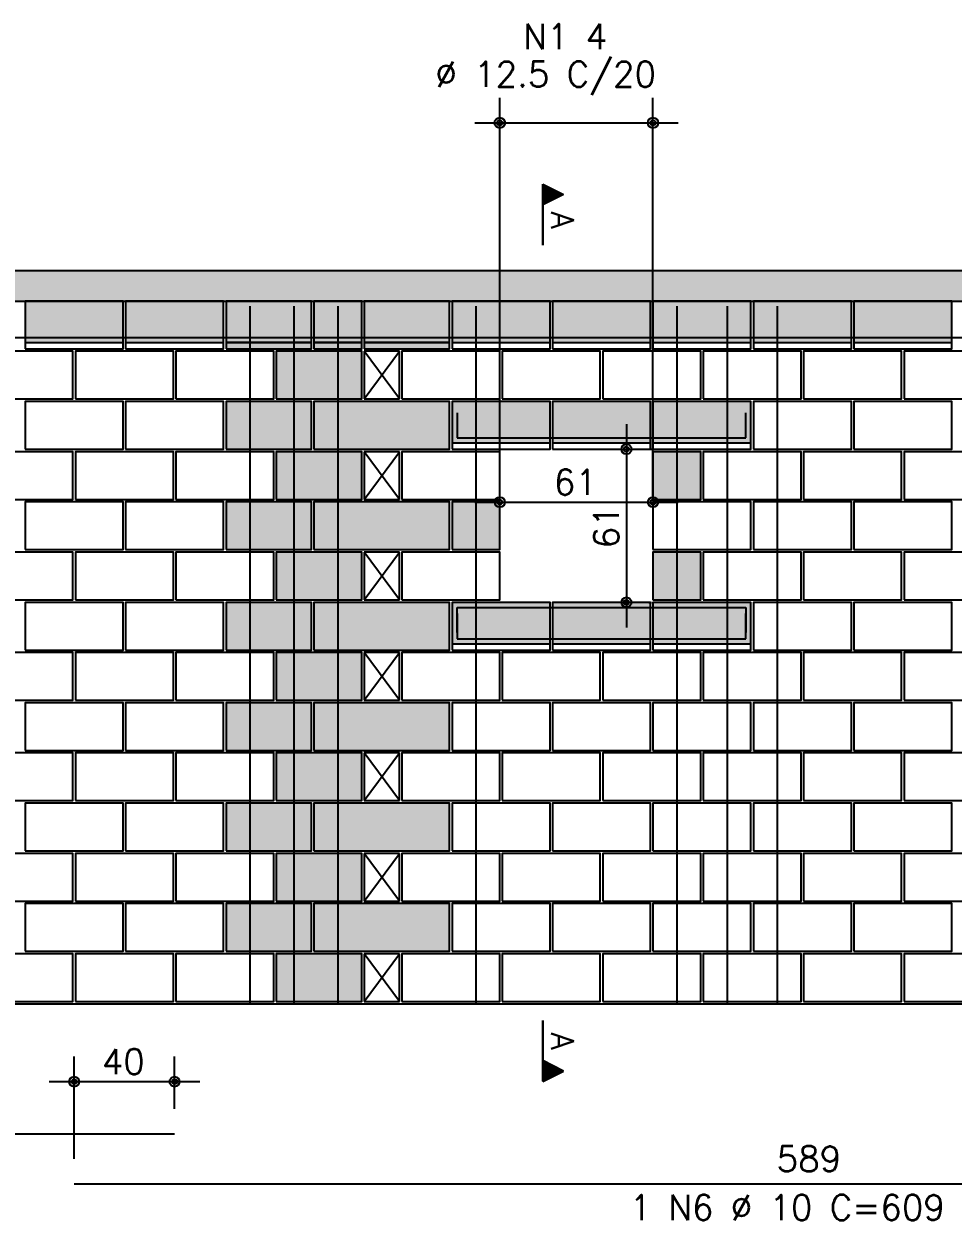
# Model space of a CAD drawing. Extents: x -1.9 to 86, y -1.6 to 60.9.
# Drawn here: x 18.47 to 25.87, y 14.42 to 23.95 of the extents above; entities that cross this region are included whole.
import ezdxf

# ---------------------------------------------------------------- set-up
doc = ezdxf.new("R2010")
doc.units = 0
doc.header["$MEASUREMENT"] = 0
for name, color, linetype in [('PENA_01', 1, 'CONTINUOUS'), ('PENA_02', 2, 'CONTINUOUS'), ('PENA_03', 3, 'CONTINUOUS'), ('PENA_05', 5, 'CONTINUOUS'), ('PENA_09', 254, 'CONTINUOUS'), ('PENA_11', 252, 'CONTINUOUS'), ('PENA_19', 240, 'CONTINUOUS'), ('PENA_21', 100, 'CONTINUOUS'), ('PENA_23', 50, 'CONTINUOUS')]:
    doc.layers.add(name, color=color, linetype=linetype)
doc.styles.get("Standard").update_dxf_attribs({"font": 'ROMANS.SHX'})

msp = doc.modelspace()

# ---------------------------------------------------------------- linework, layer by layer
at = {"layer": 'PENA_01', "linetype": 'Continuous'}
for p, q in [((22.26034, 20.150735), (22.26034, 23.360816)), ((23.48034, 20.150735), (23.48034, 23.360816)), ((22.06034, 23.160816), (23.68034, 23.160816)), ((18.48034, 21.410735), (19.26034, 21.410735)), ((19.28034, 21.410735), (20.06034, 21.410735)), ((20.08034, 21.410735), (20.76034, 21.410735)), ((20.78034, 21.410735), (21.16034, 21.410735)), ((21.18034, 21.410735), (21.86034, 21.410735)), ((21.88034, 21.410735), (22.66034, 21.410735)), ((22.68034, 21.410735), (23.46034, 21.410735)), ((23.48034, 21.410735), (24.26034, 21.410735)), ((24.28034, 21.410735), (25.06034, 21.410735)), ((25.08034, 21.410735), (25.86034, 21.410735)), ((23.2689, 20.760735), (23.2689, 19.140735)), ((21.88034, 20.610735), (22.66034, 20.610735)), ((22.68034, 20.610735), (23.46034, 20.610735)), ((23.48034, 20.610735), (24.26034, 20.610735)), ((23.455905, 20.560735), (23.4689, 20.560735)), ((22.26034, 20.150735), (22.26034, 20.338483)), ((23.48034, 20.150735), (23.48034, 20.338483)), ((22.06034, 20.138483), (23.68034, 20.138483)), ((23.448029, 19.340735), (23.4689, 19.340735)), ((21.88034, 19.010735), (22.66034, 19.010735)), ((22.68034, 19.010735), (23.46034, 19.010735)), ((23.48034, 19.010735), (24.26034, 19.010735)), ((18.870481, 14.906731), (18.870481, 15.721894)), ((19.670481, 15.30676), (19.670481, 15.721894)), ((18.670481, 15.521894), (19.870481, 15.521894))]:
    msp.add_line(p, q, dxfattribs=at)
at = {"layer": 'PENA_02', "linetype": 'Continuous'}
for p, q in [((21.46034, 21.340735), (21.18034, 21.340735)), ((21.18034, 21.340735), (21.18034, 20.960735)), ((21.46034, 20.960735), (21.46034, 21.340735)), ((21.18034, 20.960735), (21.46034, 20.960735)), ((21.46034, 20.540735), (21.18034, 20.540735)), ((21.18034, 20.540735), (21.18034, 20.160735)), ((21.46034, 20.160735), (21.46034, 20.540735)), ((21.18034, 20.160735), (21.46034, 20.160735)), ((21.46034, 19.740735), (21.18034, 19.740735)), ((21.18034, 19.740735), (21.18034, 19.360735)), ((21.46034, 19.360735), (21.46034, 19.740735)), ((21.18034, 19.360735), (21.46034, 19.360735)), ((21.46034, 18.940735), (21.18034, 18.940735)), ((21.18034, 18.940735), (21.18034, 18.560735)), ((21.46034, 18.560735), (21.46034, 18.940735)), ((21.18034, 18.560735), (21.46034, 18.560735)), ((21.46034, 18.140735), (21.18034, 18.140735)), ((21.18034, 18.140735), (21.18034, 17.760735)), ((21.46034, 17.760735), (21.46034, 18.140735)), ((21.18034, 17.760735), (21.46034, 17.760735)), ((21.46034, 17.340735), (21.18034, 17.340735)), ((21.18034, 17.340735), (21.18034, 16.960735)), ((21.46034, 16.960735), (21.46034, 17.340735)), ((21.18034, 16.960735), (21.46034, 16.960735)), ((21.46034, 16.540735), (21.18034, 16.540735)), ((21.18034, 16.540735), (21.18034, 16.160735)), ((21.46034, 16.160735), (21.46034, 16.540735)), ((7.78034, 16.140735), (30.76034, 16.140735)), ((21.18034, 16.160735), (21.46034, 16.160735))]:
    msp.add_line(p, q, dxfattribs=at)
for points in [[(7.78034, 21.740735), (30.76034, 21.740735), (30.76034, 21.980735), (7.78034, 21.980735), (7.78034, 21.740735)], [(18.48034, 21.360735), (19.26034, 21.360735), (19.26034, 21.740735), (18.48034, 21.740735), (18.48034, 21.360735)], [(19.28034, 21.360735), (20.06034, 21.360735), (20.06034, 21.740735), (19.28034, 21.740735), (19.28034, 21.360735)], [(20.08034, 21.360735), (20.76034, 21.360735), (20.76034, 21.740735), (20.08034, 21.740735), (20.08034, 21.360735)], [(20.78034, 21.360735), (21.16034, 21.360735), (21.16034, 21.740735), (20.78034, 21.740735), (20.78034, 21.360735)], [(21.18034, 21.360735), (21.86034, 21.360735), (21.86034, 21.740735), (21.18034, 21.740735), (21.18034, 21.360735)], [(21.88034, 21.360735), (22.66034, 21.360735), (22.66034, 21.740735), (21.88034, 21.740735), (21.88034, 21.360735)], [(22.68034, 21.360735), (23.46034, 21.360735), (23.46034, 21.740735), (22.68034, 21.740735), (22.68034, 21.360735)], [(23.48034, 21.360735), (24.26034, 21.360735), (24.26034, 21.740735), (23.48034, 21.740735), (23.48034, 21.360735)], [(24.28034, 21.360735), (25.06034, 21.360735), (25.06034, 21.740735), (24.28034, 21.740735), (24.28034, 21.360735)], [(25.08034, 21.360735), (25.86034, 21.360735), (25.86034, 21.740735), (25.08034, 21.740735), (25.08034, 21.360735)], [(18.08034, 20.960735), (18.86034, 20.960735), (18.86034, 21.340735), (18.08034, 21.340735), (18.08034, 20.960735)], [(18.88034, 20.960735), (19.66034, 20.960735), (19.66034, 21.340735), (18.88034, 21.340735), (18.88034, 20.960735)], [(19.68034, 20.960735), (20.46034, 20.960735), (20.46034, 21.340735), (19.68034, 21.340735), (19.68034, 20.960735)], [(20.48034, 20.960735), (21.16034, 20.960735), (21.16034, 21.340735), (20.48034, 21.340735), (20.48034, 20.960735)], [(21.48034, 20.960735), (22.26034, 20.960735), (22.26034, 21.340735), (21.48034, 21.340735), (21.48034, 20.960735)], [(22.28034, 20.960735), (23.06034, 20.960735), (23.06034, 21.340735), (22.28034, 21.340735), (22.28034, 20.960735)], [(23.08034, 20.960735), (23.86034, 20.960735), (23.86034, 21.340735), (23.08034, 21.340735), (23.08034, 20.960735)], [(23.88034, 20.960735), (24.66034, 20.960735), (24.66034, 21.340735), (23.88034, 21.340735), (23.88034, 20.960735)], [(24.68034, 20.960735), (25.46034, 20.960735), (25.46034, 21.340735), (24.68034, 21.340735), (24.68034, 20.960735)], [(25.48034, 20.960735), (26.26034, 20.960735), (26.26034, 21.340735), (25.48034, 21.340735), (25.48034, 20.960735)], [(18.48034, 20.560735), (19.26034, 20.560735), (19.26034, 20.940735), (18.48034, 20.940735), (18.48034, 20.560735)], [(19.28034, 20.560735), (20.06034, 20.560735), (20.06034, 20.940735), (19.28034, 20.940735), (19.28034, 20.560735)], [(20.08034, 20.560735), (20.76034, 20.560735), (20.76034, 20.940735), (20.08034, 20.940735), (20.08034, 20.560735)], [(20.78034, 20.560735), (21.86034, 20.560735), (21.86034, 20.940735), (20.78034, 20.940735), (20.78034, 20.560735)], [(21.88034, 20.560735), (22.66034, 20.560735), (22.66034, 20.940735), (21.88034, 20.940735), (21.88034, 20.560735)], [(22.68034, 20.560735), (23.46034, 20.560735), (23.46034, 20.940735), (22.68034, 20.940735), (22.68034, 20.560735)], [(23.48034, 20.560735), (24.26034, 20.560735), (24.26034, 20.940735), (23.48034, 20.940735), (23.48034, 20.560735)], [(24.28034, 20.560735), (25.06034, 20.560735), (25.06034, 20.940735), (24.28034, 20.940735), (24.28034, 20.560735)], [(25.08034, 20.560735), (25.86034, 20.560735), (25.86034, 20.940735), (25.08034, 20.940735), (25.08034, 20.560735)], [(18.08034, 20.160735), (18.86034, 20.160735), (18.86034, 20.540735), (18.08034, 20.540735), (18.08034, 20.160735)], [(18.88034, 20.160735), (19.66034, 20.160735), (19.66034, 20.540735), (18.88034, 20.540735), (18.88034, 20.160735)], [(19.68034, 20.160735), (20.46034, 20.160735), (20.46034, 20.540735), (19.68034, 20.540735), (19.68034, 20.160735)], [(20.48034, 20.160735), (21.16034, 20.160735), (21.16034, 20.540735), (20.48034, 20.540735), (20.48034, 20.160735)], [(21.48034, 20.160735), (22.26034, 20.160735), (22.26034, 20.540735), (21.48034, 20.540735), (21.48034, 20.160735)], [(23.48034, 20.160735), (23.86034, 20.160735), (23.86034, 20.540735), (23.48034, 20.540735), (23.48034, 20.160735)], [(23.88034, 20.160735), (24.66034, 20.160735), (24.66034, 20.540735), (23.88034, 20.540735), (23.88034, 20.160735)], [(24.68034, 20.160735), (25.46034, 20.160735), (25.46034, 20.540735), (24.68034, 20.540735), (24.68034, 20.160735)], [(25.48034, 20.160735), (26.26034, 20.160735), (26.26034, 20.540735), (25.48034, 20.540735), (25.48034, 20.160735)], [(18.48034, 19.760735), (19.26034, 19.760735), (19.26034, 20.140735), (18.48034, 20.140735), (18.48034, 19.760735)], [(19.28034, 19.760735), (20.06034, 19.760735), (20.06034, 20.140735), (19.28034, 20.140735), (19.28034, 19.760735)], [(20.08034, 19.760735), (20.76034, 19.760735), (20.76034, 20.140735), (20.08034, 20.140735), (20.08034, 19.760735)], [(20.78034, 19.760735), (21.86034, 19.760735), (21.86034, 20.140735), (20.78034, 20.140735), (20.78034, 19.760735)], [(21.88034, 19.760735), (22.26034, 19.760735), (22.26034, 20.140735), (21.88034, 20.140735), (21.88034, 19.760735)], [(23.48034, 19.760735), (24.26034, 19.760735), (24.26034, 20.140735), (23.48034, 20.140735), (23.48034, 19.760735)], [(24.28034, 19.760735), (25.06034, 19.760735), (25.06034, 20.140735), (24.28034, 20.140735), (24.28034, 19.760735)], [(25.08034, 19.760735), (25.86034, 19.760735), (25.86034, 20.140735), (25.08034, 20.140735), (25.08034, 19.760735)], [(18.08034, 19.360735), (18.86034, 19.360735), (18.86034, 19.740735), (18.08034, 19.740735), (18.08034, 19.360735)], [(18.88034, 19.360735), (19.66034, 19.360735), (19.66034, 19.740735), (18.88034, 19.740735), (18.88034, 19.360735)], [(19.68034, 19.360735), (20.46034, 19.360735), (20.46034, 19.740735), (19.68034, 19.740735), (19.68034, 19.360735)], [(20.48034, 19.360735), (21.16034, 19.360735), (21.16034, 19.740735), (20.48034, 19.740735), (20.48034, 19.360735)], [(21.48034, 19.360735), (22.26034, 19.360735), (22.26034, 19.740735), (21.48034, 19.740735), (21.48034, 19.360735)], [(23.48034, 19.360735), (23.86034, 19.360735), (23.86034, 19.740735), (23.48034, 19.740735), (23.48034, 19.360735)], [(23.88034, 19.360735), (24.66034, 19.360735), (24.66034, 19.740735), (23.88034, 19.740735), (23.88034, 19.360735)], [(24.68034, 19.360735), (25.46034, 19.360735), (25.46034, 19.740735), (24.68034, 19.740735), (24.68034, 19.360735)], [(25.48034, 19.360735), (26.26034, 19.360735), (26.26034, 19.740735), (25.48034, 19.740735), (25.48034, 19.360735)], [(18.48034, 18.960735), (19.26034, 18.960735), (19.26034, 19.340735), (18.48034, 19.340735), (18.48034, 18.960735)], [(19.28034, 18.960735), (20.06034, 18.960735), (20.06034, 19.340735), (19.28034, 19.340735), (19.28034, 18.960735)], [(20.08034, 18.960735), (20.76034, 18.960735), (20.76034, 19.340735), (20.08034, 19.340735), (20.08034, 18.960735)], [(20.78034, 18.960735), (21.86034, 18.960735), (21.86034, 19.340735), (20.78034, 19.340735), (20.78034, 18.960735)], [(21.88034, 18.960735), (22.66034, 18.960735), (22.66034, 19.340735), (21.88034, 19.340735), (21.88034, 18.960735)], [(22.68034, 18.960735), (23.46034, 18.960735), (23.46034, 19.340735), (22.68034, 19.340735), (22.68034, 18.960735)], [(23.48034, 18.960735), (24.26034, 18.960735), (24.26034, 19.340735), (23.48034, 19.340735), (23.48034, 18.960735)], [(24.28034, 18.960735), (25.06034, 18.960735), (25.06034, 19.340735), (24.28034, 19.340735), (24.28034, 18.960735)], [(25.08034, 18.960735), (25.86034, 18.960735), (25.86034, 19.340735), (25.08034, 19.340735), (25.08034, 18.960735)], [(18.08034, 18.560735), (18.86034, 18.560735), (18.86034, 18.940735), (18.08034, 18.940735), (18.08034, 18.560735)], [(18.88034, 18.560735), (19.66034, 18.560735), (19.66034, 18.940735), (18.88034, 18.940735), (18.88034, 18.560735)], [(19.68034, 18.560735), (20.46034, 18.560735), (20.46034, 18.940735), (19.68034, 18.940735), (19.68034, 18.560735)], [(20.48034, 18.560735), (21.16034, 18.560735), (21.16034, 18.940735), (20.48034, 18.940735), (20.48034, 18.560735)], [(21.48034, 18.560735), (22.26034, 18.560735), (22.26034, 18.940735), (21.48034, 18.940735), (21.48034, 18.560735)], [(22.28034, 18.560735), (23.06034, 18.560735), (23.06034, 18.940735), (22.28034, 18.940735), (22.28034, 18.560735)], [(23.08034, 18.560735), (23.86034, 18.560735), (23.86034, 18.940735), (23.08034, 18.940735), (23.08034, 18.560735)], [(23.88034, 18.560735), (24.66034, 18.560735), (24.66034, 18.940735), (23.88034, 18.940735), (23.88034, 18.560735)], [(24.68034, 18.560735), (25.46034, 18.560735), (25.46034, 18.940735), (24.68034, 18.940735), (24.68034, 18.560735)], [(25.48034, 18.560735), (26.26034, 18.560735), (26.26034, 18.940735), (25.48034, 18.940735), (25.48034, 18.560735)], [(18.48034, 18.160735), (19.26034, 18.160735), (19.26034, 18.540735), (18.48034, 18.540735), (18.48034, 18.160735)], [(19.28034, 18.160735), (20.06034, 18.160735), (20.06034, 18.540735), (19.28034, 18.540735), (19.28034, 18.160735)], [(20.08034, 18.160735), (20.76034, 18.160735), (20.76034, 18.540735), (20.08034, 18.540735), (20.08034, 18.160735)], [(20.78034, 18.160735), (21.86034, 18.160735), (21.86034, 18.540735), (20.78034, 18.540735), (20.78034, 18.160735)], [(21.88034, 18.160735), (22.66034, 18.160735), (22.66034, 18.540735), (21.88034, 18.540735), (21.88034, 18.160735)], [(22.68034, 18.160735), (23.46034, 18.160735), (23.46034, 18.540735), (22.68034, 18.540735), (22.68034, 18.160735)], [(23.48034, 18.160735), (24.26034, 18.160735), (24.26034, 18.540735), (23.48034, 18.540735), (23.48034, 18.160735)], [(24.28034, 18.160735), (25.06034, 18.160735), (25.06034, 18.540735), (24.28034, 18.540735), (24.28034, 18.160735)], [(25.08034, 18.160735), (25.86034, 18.160735), (25.86034, 18.540735), (25.08034, 18.540735), (25.08034, 18.160735)], [(18.08034, 17.760735), (18.86034, 17.760735), (18.86034, 18.140735), (18.08034, 18.140735), (18.08034, 17.760735)], [(18.88034, 17.760735), (19.66034, 17.760735), (19.66034, 18.140735), (18.88034, 18.140735), (18.88034, 17.760735)], [(19.68034, 17.760735), (20.46034, 17.760735), (20.46034, 18.140735), (19.68034, 18.140735), (19.68034, 17.760735)], [(20.48034, 17.760735), (21.16034, 17.760735), (21.16034, 18.140735), (20.48034, 18.140735), (20.48034, 17.760735)], [(21.48034, 17.760735), (22.26034, 17.760735), (22.26034, 18.140735), (21.48034, 18.140735), (21.48034, 17.760735)], [(22.28034, 17.760735), (23.06034, 17.760735), (23.06034, 18.140735), (22.28034, 18.140735), (22.28034, 17.760735)], [(23.08034, 17.760735), (23.86034, 17.760735), (23.86034, 18.140735), (23.08034, 18.140735), (23.08034, 17.760735)], [(23.88034, 17.760735), (24.66034, 17.760735), (24.66034, 18.140735), (23.88034, 18.140735), (23.88034, 17.760735)], [(24.68034, 17.760735), (25.46034, 17.760735), (25.46034, 18.140735), (24.68034, 18.140735), (24.68034, 17.760735)], [(25.48034, 17.760735), (26.26034, 17.760735), (26.26034, 18.140735), (25.48034, 18.140735), (25.48034, 17.760735)], [(18.48034, 17.360735), (19.26034, 17.360735), (19.26034, 17.740735), (18.48034, 17.740735), (18.48034, 17.360735)], [(19.28034, 17.360735), (20.06034, 17.360735), (20.06034, 17.740735), (19.28034, 17.740735), (19.28034, 17.360735)], [(20.08034, 17.360735), (20.76034, 17.360735), (20.76034, 17.740735), (20.08034, 17.740735), (20.08034, 17.360735)], [(20.78034, 17.360735), (21.86034, 17.360735), (21.86034, 17.740735), (20.78034, 17.740735), (20.78034, 17.360735)], [(21.88034, 17.360735), (22.66034, 17.360735), (22.66034, 17.740735), (21.88034, 17.740735), (21.88034, 17.360735)], [(22.68034, 17.360735), (23.46034, 17.360735), (23.46034, 17.740735), (22.68034, 17.740735), (22.68034, 17.360735)], [(23.48034, 17.360735), (24.26034, 17.360735), (24.26034, 17.740735), (23.48034, 17.740735), (23.48034, 17.360735)], [(24.28034, 17.360735), (25.06034, 17.360735), (25.06034, 17.740735), (24.28034, 17.740735), (24.28034, 17.360735)], [(25.08034, 17.360735), (25.86034, 17.360735), (25.86034, 17.740735), (25.08034, 17.740735), (25.08034, 17.360735)], [(18.08034, 16.960735), (18.86034, 16.960735), (18.86034, 17.340735), (18.08034, 17.340735), (18.08034, 16.960735)], [(18.88034, 16.960735), (19.66034, 16.960735), (19.66034, 17.340735), (18.88034, 17.340735), (18.88034, 16.960735)], [(19.68034, 16.960735), (20.46034, 16.960735), (20.46034, 17.340735), (19.68034, 17.340735), (19.68034, 16.960735)], [(20.48034, 16.960735), (21.16034, 16.960735), (21.16034, 17.340735), (20.48034, 17.340735), (20.48034, 16.960735)], [(21.48034, 16.960735), (22.26034, 16.960735), (22.26034, 17.340735), (21.48034, 17.340735), (21.48034, 16.960735)], [(22.28034, 16.960735), (23.06034, 16.960735), (23.06034, 17.340735), (22.28034, 17.340735), (22.28034, 16.960735)], [(23.08034, 16.960735), (23.86034, 16.960735), (23.86034, 17.340735), (23.08034, 17.340735), (23.08034, 16.960735)], [(23.88034, 16.960735), (24.66034, 16.960735), (24.66034, 17.340735), (23.88034, 17.340735), (23.88034, 16.960735)], [(24.68034, 16.960735), (25.46034, 16.960735), (25.46034, 17.340735), (24.68034, 17.340735), (24.68034, 16.960735)], [(25.48034, 16.960735), (26.26034, 16.960735), (26.26034, 17.340735), (25.48034, 17.340735), (25.48034, 16.960735)], [(18.48034, 16.560735), (19.26034, 16.560735), (19.26034, 16.940735), (18.48034, 16.940735), (18.48034, 16.560735)], [(19.28034, 16.560735), (20.06034, 16.560735), (20.06034, 16.940735), (19.28034, 16.940735), (19.28034, 16.560735)], [(20.08034, 16.560735), (20.76034, 16.560735), (20.76034, 16.940735), (20.08034, 16.940735), (20.08034, 16.560735)], [(20.78034, 16.560735), (21.86034, 16.560735), (21.86034, 16.940735), (20.78034, 16.940735), (20.78034, 16.560735)], [(21.88034, 16.560735), (22.66034, 16.560735), (22.66034, 16.940735), (21.88034, 16.940735), (21.88034, 16.560735)], [(22.68034, 16.560735), (23.46034, 16.560735), (23.46034, 16.940735), (22.68034, 16.940735), (22.68034, 16.560735)], [(23.48034, 16.560735), (24.26034, 16.560735), (24.26034, 16.940735), (23.48034, 16.940735), (23.48034, 16.560735)], [(24.28034, 16.560735), (25.06034, 16.560735), (25.06034, 16.940735), (24.28034, 16.940735), (24.28034, 16.560735)], [(25.08034, 16.560735), (25.86034, 16.560735), (25.86034, 16.940735), (25.08034, 16.940735), (25.08034, 16.560735)], [(18.08034, 16.160735), (18.86034, 16.160735), (18.86034, 16.540735), (18.08034, 16.540735), (18.08034, 16.160735)], [(18.88034, 16.160735), (19.66034, 16.160735), (19.66034, 16.540735), (18.88034, 16.540735), (18.88034, 16.160735)], [(19.68034, 16.160735), (20.46034, 16.160735), (20.46034, 16.540735), (19.68034, 16.540735), (19.68034, 16.160735)], [(20.48034, 16.160735), (21.16034, 16.160735), (21.16034, 16.540735), (20.48034, 16.540735), (20.48034, 16.160735)], [(21.48034, 16.160735), (22.26034, 16.160735), (22.26034, 16.540735), (21.48034, 16.540735), (21.48034, 16.160735)], [(22.28034, 16.160735), (23.06034, 16.160735), (23.06034, 16.540735), (22.28034, 16.540735), (22.28034, 16.160735)], [(23.08034, 16.160735), (23.86034, 16.160735), (23.86034, 16.540735), (23.08034, 16.540735), (23.08034, 16.160735)], [(23.88034, 16.160735), (24.66034, 16.160735), (24.66034, 16.540735), (23.88034, 16.540735), (23.88034, 16.160735)], [(24.68034, 16.160735), (25.46034, 16.160735), (25.46034, 16.540735), (24.68034, 16.540735), (24.68034, 16.160735)], [(25.48034, 16.160735), (26.26034, 16.160735), (26.26034, 16.540735), (25.48034, 16.540735), (25.48034, 16.160735)]]:
    msp.add_lwpolyline(points, dxfattribs=at)
for centre, radius in [((22.26034, 23.160816), 0.041625), ((22.26034, 23.160816), 0.02075), ((23.48034, 23.160816), 0.041625), ((23.48034, 23.160816), 0.02075), ((23.2689, 20.560735), 0.04), ((23.2689, 20.560735), 0.02), ((22.26034, 20.138483), 0.04), ((22.26034, 20.138483), 0.02), ((23.48034, 20.138483), 0.04), ((23.48034, 20.138483), 0.02), ((23.2689, 19.340735), 0.04), ((23.2689, 19.340735), 0.02), ((18.870481, 15.521894), 0.04), ((18.870481, 15.521894), 0.02), ((19.670481, 15.521894), 0.04), ((19.670481, 15.521894), 0.02)]:
    msp.add_circle(centre, radius, dxfattribs=at)
at = {"layer": 'PENA_03', "linetype": 'Continuous'}
for p, q in [((22.602196, 22.186457), (22.602196, 22.672839)), ((22.602196, 22.672839), (22.768129, 22.589873)), ((22.602891, 22.671711), (22.766568, 22.589873)), ((22.768129, 22.589873), (22.602891, 22.507254)), ((22.602892, 22.671711), (22.602892, 22.508034)), ((22.766568, 22.589873), (22.602892, 22.508034)), ((22.61496, 22.666457), (22.61496, 22.513288)), ((22.627724, 22.660075), (22.627724, 22.51967)), ((22.640488, 22.653693), (22.640488, 22.526052)), ((22.653252, 22.647311), (22.653252, 22.532434)), ((22.666016, 22.640929), (22.666016, 22.538816)), ((22.67878, 22.634547), (22.67878, 22.545198)), ((22.691544, 22.628165), (22.691544, 22.55158)), ((22.704308, 22.621783), (22.704308, 22.557962)), ((22.717072, 22.615401), (22.717072, 22.564344)), ((22.729836, 22.609019), (22.729836, 22.570726)), ((22.742601, 22.602637), (22.742601, 22.577108)), ((22.755365, 22.596255), (22.755365, 22.583491)), ((22.602892, 22.507254), (22.602892, 22.186457)), ((21.18034, 20.960735), (21.46034, 21.340735)), ((21.46034, 20.960735), (21.18034, 21.340735)), ((21.18034, 20.160735), (21.46034, 20.540735)), ((21.46034, 20.160735), (21.18034, 20.540735)), ((23.255905, 20.560735), (23.255905, 20.560735)), ((22.26034, 19.950735), (22.26034, 19.950735)), ((22.26034, 19.950735), (22.26034, 19.950735)), ((23.48034, 19.950735), (23.48034, 19.950735)), ((23.48034, 19.950735), (23.48034, 19.950735)), ((21.18034, 19.360735), (21.46034, 19.740735)), ((21.46034, 19.360735), (21.18034, 19.740735)), ((23.248029, 19.340735), (23.248029, 19.340735)), ((21.18034, 18.560735), (21.46034, 18.940735)), ((21.46034, 18.560735), (21.18034, 18.940735)), ((21.18034, 17.760735), (21.46034, 18.140735)), ((21.46034, 17.760735), (21.18034, 18.140735)), ((21.18034, 16.960735), (21.46034, 17.340735)), ((21.46034, 16.960735), (21.18034, 17.340735)), ((21.18034, 16.160735), (21.46034, 16.540735)), ((21.46034, 16.160735), (21.18034, 16.540735)), ((22.602196, 16.0101), (22.602196, 15.523718)), ((22.602892, 15.689303), (22.602892, 16.0101)), ((22.768129, 15.606684), (22.602891, 15.689303)), ((22.602892, 15.524846), (22.602892, 15.688523)), ((22.766568, 15.606684), (22.602892, 15.688523)), ((22.61496, 15.5301), (22.61496, 15.683269)), ((22.627724, 15.536482), (22.627724, 15.676887)), ((22.640488, 15.542864), (22.640488, 15.670505)), ((22.653252, 15.549246), (22.653252, 15.664123)), ((22.666016, 15.555628), (22.666016, 15.657741)), ((22.67878, 15.56201), (22.67878, 15.651359)), ((22.691544, 15.568392), (22.691544, 15.644977)), ((22.704308, 15.574774), (22.704308, 15.638595)), ((22.717072, 15.581156), (22.717072, 15.632213)), ((22.602196, 15.523718), (22.768129, 15.606684)), ((22.602891, 15.524846), (22.766568, 15.606684)), ((22.729836, 15.587538), (22.729836, 15.625831)), ((22.742601, 15.59392), (22.742601, 15.619449)), ((22.755365, 15.600302), (22.755365, 15.613066)), ((19.670481, 15.10676), (19.670481, 15.10676)), ((18.870481, 14.706731), (18.870481, 14.706731))]:
    msp.add_line(p, q, dxfattribs=at)
at = {"layer": 'PENA_05', "linetype": 'Continuous'}
for p, q in [((7.880792, 21.450353), (19.670481, 21.450772)), ((18.870481, 21.450293), (30.660206, 21.450732)), ((21.92034, 20.850735), (21.92034, 20.650735)), ((24.22034, 20.650735), (24.22034, 20.850735)), ((21.92034, 20.650735), (24.22034, 20.650735)), ((21.92034, 19.100735), (21.92034, 19.300735)), ((21.92034, 19.300735), (24.22034, 19.300735)), ((21.92034, 19.250735), (21.92034, 19.050735)), ((24.22034, 19.300735), (24.22034, 19.100735)), ((24.22034, 19.050735), (24.22034, 19.250735)), ((21.92034, 19.050735), (24.22034, 19.050735)), ((7.880792, 15.106341), (19.670481, 15.10676)), ((18.870481, 14.706731), (30.660206, 14.707171))]:
    msp.add_line(p, q, dxfattribs=at)
for points in [[(20.27034, 21.700735), (20.27034, 16.140735)], [(20.62034, 21.700735), (20.62034, 16.140735)], [(20.97034, 21.700735), (20.97034, 16.140735)], [(22.07034, 21.700735), (22.07034, 16.140735)], [(23.67034, 21.700735), (23.67034, 16.140735)], [(24.07034, 21.700735), (24.07034, 16.140735)], [(24.47034, 21.700735), (24.47034, 16.140735)]]:
    msp.add_lwpolyline(points, dxfattribs=at)
at = {"layer": 'PENA_09', "linetype": 'Continuous'}
for points in [[(18.48034, 21.410735), (19.26034, 21.410735), (19.26034, 21.740735), (18.48034, 21.740735), (18.48034, 21.410735)], [(19.28034, 21.410735), (20.06034, 21.410735), (20.06034, 21.740735), (19.28034, 21.740735), (19.28034, 21.410735)], [(20.08034, 21.410735), (20.76034, 21.410735), (20.76034, 21.740735), (20.08034, 21.740735), (20.08034, 21.410735)], [(20.78034, 21.410735), (21.16034, 21.410735), (21.16034, 21.740735), (20.78034, 21.740735), (20.78034, 21.410735)], [(21.18034, 21.410735), (21.86034, 21.410735), (21.86034, 21.740735), (21.18034, 21.740735), (21.18034, 21.410735)], [(21.88034, 21.410735), (22.66034, 21.410735), (22.66034, 21.740735), (21.88034, 21.740735), (21.88034, 21.410735)], [(22.68034, 21.410735), (23.46034, 21.410735), (23.46034, 21.740735), (22.68034, 21.740735), (22.68034, 21.410735)], [(23.48034, 21.410735), (24.26034, 21.410735), (24.26034, 21.740735), (23.48034, 21.740735), (23.48034, 21.410735)], [(24.28034, 21.410735), (25.06034, 21.410735), (25.06034, 21.740735), (24.28034, 21.740735), (24.28034, 21.410735)], [(25.08034, 21.410735), (25.86034, 21.410735), (25.86034, 21.740735), (25.08034, 21.740735), (25.08034, 21.410735)], [(21.88034, 20.610735), (22.66034, 20.610735), (22.66034, 20.940735), (21.88034, 20.940735), (21.88034, 20.610735)], [(22.68034, 20.610735), (23.46034, 20.610735), (23.46034, 20.940735), (22.68034, 20.940735), (22.68034, 20.610735)], [(23.48034, 20.610735), (24.26034, 20.610735), (24.26034, 20.940735), (23.48034, 20.940735), (23.48034, 20.610735)], [(21.88034, 19.010735), (22.66034, 19.010735), (22.66034, 19.340735), (21.88034, 19.340735), (21.88034, 19.010735)], [(22.68034, 19.010735), (23.46034, 19.010735), (23.46034, 19.340735), (22.68034, 19.340735), (22.68034, 19.010735)], [(23.48034, 19.010735), (24.26034, 19.010735), (24.26034, 19.340735), (23.48034, 19.340735), (23.48034, 19.010735)]]:
    msp.add_lwpolyline(points, dxfattribs=at)
for points in [[(18.48034, 21.410735), (19.26034, 21.410735), (19.26034, 21.740735)], [(18.48034, 21.410735), (19.26034, 21.740735), (18.48034, 21.740735)], [(18.48034, 21.410735), (18.48034, 21.740735), (18.48034, 21.410735)], [(19.28034, 21.410735), (20.06034, 21.410735), (20.06034, 21.740735)], [(19.28034, 21.410735), (20.06034, 21.740735), (19.28034, 21.740735)], [(19.28034, 21.410735), (19.28034, 21.740735), (19.28034, 21.410735)], [(20.08034, 21.410735), (20.76034, 21.410735), (20.76034, 21.740735)], [(20.08034, 21.410735), (20.76034, 21.740735), (20.08034, 21.740735)], [(20.08034, 21.410735), (20.08034, 21.740735), (20.08034, 21.410735)], [(20.78034, 21.410735), (21.16034, 21.410735), (21.16034, 21.740735)], [(20.78034, 21.410735), (21.16034, 21.740735), (20.78034, 21.740735)], [(20.78034, 21.410735), (20.78034, 21.740735), (20.78034, 21.410735)], [(21.18034, 21.410735), (21.86034, 21.410735), (21.86034, 21.740735)], [(21.18034, 21.410735), (21.86034, 21.740735), (21.18034, 21.740735)], [(21.18034, 21.410735), (21.18034, 21.740735), (21.18034, 21.410735)], [(21.88034, 21.410735), (22.66034, 21.410735), (22.66034, 21.740735)], [(21.88034, 21.410735), (22.66034, 21.740735), (21.88034, 21.740735)], [(21.88034, 21.410735), (21.88034, 21.740735), (21.88034, 21.410735)], [(22.68034, 21.410735), (23.46034, 21.410735), (23.46034, 21.740735)], [(22.68034, 21.410735), (23.46034, 21.740735), (22.68034, 21.740735)], [(22.68034, 21.410735), (22.68034, 21.740735), (22.68034, 21.410735)], [(23.48034, 21.410735), (24.26034, 21.410735), (24.26034, 21.740735)], [(23.48034, 21.410735), (24.26034, 21.740735), (23.48034, 21.740735)], [(23.48034, 21.410735), (23.48034, 21.740735), (23.48034, 21.410735)], [(24.28034, 21.410735), (25.06034, 21.410735), (25.06034, 21.740735)], [(24.28034, 21.410735), (25.06034, 21.740735), (24.28034, 21.740735)], [(24.28034, 21.410735), (24.28034, 21.740735), (24.28034, 21.410735)], [(25.08034, 21.410735), (25.86034, 21.410735), (25.86034, 21.740735)], [(25.08034, 21.410735), (25.86034, 21.740735), (25.08034, 21.740735)], [(25.08034, 21.410735), (25.08034, 21.740735), (25.08034, 21.410735)], [(21.88034, 20.610735), (22.66034, 20.610735), (22.66034, 20.940735)], [(21.88034, 20.610735), (22.66034, 20.940735), (21.88034, 20.940735)], [(21.88034, 20.610735), (21.88034, 20.940735), (21.88034, 20.610735)], [(22.68034, 20.610735), (23.46034, 20.610735), (23.46034, 20.940735)], [(22.68034, 20.610735), (23.46034, 20.940735), (22.68034, 20.940735)], [(22.68034, 20.610735), (22.68034, 20.940735), (22.68034, 20.610735)], [(23.48034, 20.610735), (24.26034, 20.610735), (24.26034, 20.940735)], [(23.48034, 20.610735), (24.26034, 20.940735), (23.48034, 20.940735)], [(23.48034, 20.610735), (23.48034, 20.940735), (23.48034, 20.610735)], [(21.88034, 19.010735), (22.66034, 19.010735), (22.66034, 19.340735)], [(21.88034, 19.010735), (22.66034, 19.340735), (21.88034, 19.340735)], [(21.88034, 19.010735), (21.88034, 19.340735), (21.88034, 19.010735)], [(22.68034, 19.010735), (23.46034, 19.010735), (23.46034, 19.340735)], [(22.68034, 19.010735), (23.46034, 19.340735), (22.68034, 19.340735)], [(22.68034, 19.010735), (22.68034, 19.340735), (22.68034, 19.010735)], [(23.48034, 19.010735), (24.26034, 19.010735), (24.26034, 19.340735)], [(23.48034, 19.010735), (24.26034, 19.340735), (23.48034, 19.340735)], [(23.48034, 19.010735), (23.48034, 19.340735), (23.48034, 19.010735)]]:
    msp.add_solid(points, dxfattribs=at)
at = {"layer": 'PENA_11', "linetype": 'Continuous'}
for points in [[(7.78034, 21.740735), (30.76034, 21.740735), (30.76034, 21.980735)], [(7.78034, 21.740735), (30.76034, 21.980735), (7.78034, 21.980735)]]:
    msp.add_solid(points, dxfattribs=at)
at = {"layer": 'PENA_19', "linetype": 'Continuous'}
for points in [[(20.78034, 20.560735), (21.86034, 20.560735), (21.86034, 20.940735), (20.78034, 20.940735), (20.78034, 20.560735)], [(20.78034, 19.760735), (21.86034, 19.760735), (21.86034, 20.140735), (20.78034, 20.140735), (20.78034, 19.760735)], [(20.78034, 18.960735), (21.86034, 18.960735), (21.86034, 19.340735), (20.78034, 19.340735), (20.78034, 18.960735)], [(20.78034, 18.160735), (21.86034, 18.160735), (21.86034, 18.540735), (20.78034, 18.540735), (20.78034, 18.160735)], [(20.78034, 17.360735), (21.86034, 17.360735), (21.86034, 17.740735), (20.78034, 17.740735), (20.78034, 17.360735)], [(20.78034, 16.560735), (21.86034, 16.560735), (21.86034, 16.940735), (20.78034, 16.940735), (20.78034, 16.560735)]]:
    msp.add_lwpolyline(points, dxfattribs=at)
for points in [[(20.78034, 20.560735), (21.86034, 20.560735), (21.86034, 20.940735)], [(20.78034, 20.560735), (21.86034, 20.940735), (20.78034, 20.940735)], [(20.78034, 20.560735), (20.78034, 20.940735), (20.78034, 20.560735)], [(20.78034, 19.760735), (21.86034, 19.760735), (21.86034, 20.140735)], [(20.78034, 19.760735), (21.86034, 20.140735), (20.78034, 20.140735)], [(20.78034, 19.760735), (20.78034, 20.140735), (20.78034, 19.760735)], [(20.78034, 18.960735), (21.86034, 18.960735), (21.86034, 19.340735)], [(20.78034, 18.960735), (21.86034, 19.340735), (20.78034, 19.340735)], [(20.78034, 18.960735), (20.78034, 19.340735), (20.78034, 18.960735)], [(20.78034, 18.160735), (21.86034, 18.160735), (21.86034, 18.540735)], [(20.78034, 18.160735), (21.86034, 18.540735), (20.78034, 18.540735)], [(20.78034, 18.160735), (20.78034, 18.540735), (20.78034, 18.160735)], [(20.78034, 17.360735), (21.86034, 17.360735), (21.86034, 17.740735)], [(20.78034, 17.360735), (21.86034, 17.740735), (20.78034, 17.740735)], [(20.78034, 17.360735), (20.78034, 17.740735), (20.78034, 17.360735)], [(20.78034, 16.560735), (21.86034, 16.560735), (21.86034, 16.940735)], [(20.78034, 16.560735), (21.86034, 16.940735), (20.78034, 16.940735)], [(20.78034, 16.560735), (20.78034, 16.940735), (20.78034, 16.560735)]]:
    msp.add_solid(points, dxfattribs=at)
at = {"layer": 'PENA_21', "linetype": 'Continuous'}
for points in [[(20.08034, 21.360735), (20.76034, 21.360735), (20.76034, 21.410735), (20.08034, 21.410735), (20.08034, 21.360735)], [(21.18034, 21.360735), (21.86034, 21.360735), (21.86034, 21.410735), (21.18034, 21.410735), (21.18034, 21.360735)], [(20.48034, 20.960735), (21.16034, 20.960735), (21.16034, 21.340735), (20.48034, 21.340735), (20.48034, 20.960735)], [(20.08034, 20.560735), (20.76034, 20.560735), (20.76034, 20.940735), (20.08034, 20.940735), (20.08034, 20.560735)], [(20.48034, 20.160735), (21.16034, 20.160735), (21.16034, 20.540735), (20.48034, 20.540735), (20.48034, 20.160735)], [(20.08034, 19.760735), (20.76034, 19.760735), (20.76034, 20.140735), (20.08034, 20.140735), (20.08034, 19.760735)], [(20.48034, 19.360735), (21.16034, 19.360735), (21.16034, 19.740735), (20.48034, 19.740735), (20.48034, 19.360735)], [(20.08034, 18.960735), (20.76034, 18.960735), (20.76034, 19.340735), (20.08034, 19.340735), (20.08034, 18.960735)], [(20.48034, 18.560735), (21.16034, 18.560735), (21.16034, 18.940735), (20.48034, 18.940735), (20.48034, 18.560735)], [(20.08034, 18.160735), (20.76034, 18.160735), (20.76034, 18.540735), (20.08034, 18.540735), (20.08034, 18.160735)], [(20.48034, 17.760735), (21.16034, 17.760735), (21.16034, 18.140735), (20.48034, 18.140735), (20.48034, 17.760735)], [(20.08034, 17.360735), (20.76034, 17.360735), (20.76034, 17.740735), (20.08034, 17.740735), (20.08034, 17.360735)], [(20.48034, 16.960735), (21.16034, 16.960735), (21.16034, 17.340735), (20.48034, 17.340735), (20.48034, 16.960735)], [(20.08034, 16.560735), (20.76034, 16.560735), (20.76034, 16.940735), (20.08034, 16.940735), (20.08034, 16.560735)], [(20.48034, 16.160735), (21.16034, 16.160735), (21.16034, 16.540735), (20.48034, 16.540735), (20.48034, 16.160735)]]:
    msp.add_lwpolyline(points, dxfattribs=at)
for points in [[(20.08034, 21.360735), (20.76034, 21.360735), (20.76034, 21.410735)], [(20.08034, 21.360735), (20.76034, 21.410735), (20.08034, 21.410735)], [(20.08034, 21.360735), (20.08034, 21.410735), (20.08034, 21.360735)], [(21.18034, 21.360735), (21.86034, 21.360735), (21.86034, 21.410735)], [(21.18034, 21.360735), (21.86034, 21.410735), (21.18034, 21.410735)], [(21.18034, 21.360735), (21.18034, 21.410735), (21.18034, 21.360735)], [(20.48034, 20.960735), (21.16034, 20.960735), (21.16034, 21.340735)], [(20.48034, 20.960735), (21.16034, 21.340735), (20.48034, 21.340735)], [(20.48034, 20.960735), (20.48034, 21.340735), (20.48034, 20.960735)], [(20.08034, 20.560735), (20.76034, 20.560735), (20.76034, 20.940735)], [(20.08034, 20.560735), (20.76034, 20.940735), (20.08034, 20.940735)], [(20.08034, 20.560735), (20.08034, 20.940735), (20.08034, 20.560735)], [(20.48034, 20.160735), (21.16034, 20.160735), (21.16034, 20.540735)], [(20.48034, 20.160735), (21.16034, 20.540735), (20.48034, 20.540735)], [(20.48034, 20.160735), (20.48034, 20.540735), (20.48034, 20.160735)], [(20.08034, 19.760735), (20.76034, 19.760735), (20.76034, 20.140735)], [(20.08034, 19.760735), (20.76034, 20.140735), (20.08034, 20.140735)], [(20.08034, 19.760735), (20.08034, 20.140735), (20.08034, 19.760735)], [(20.48034, 19.360735), (21.16034, 19.360735), (21.16034, 19.740735)], [(20.48034, 19.360735), (21.16034, 19.740735), (20.48034, 19.740735)], [(20.48034, 19.360735), (20.48034, 19.740735), (20.48034, 19.360735)], [(20.08034, 18.960735), (20.76034, 18.960735), (20.76034, 19.340735)], [(20.08034, 18.960735), (20.76034, 19.340735), (20.08034, 19.340735)], [(20.08034, 18.960735), (20.08034, 19.340735), (20.08034, 18.960735)], [(20.48034, 18.560735), (21.16034, 18.560735), (21.16034, 18.940735)], [(20.48034, 18.560735), (21.16034, 18.940735), (20.48034, 18.940735)], [(20.48034, 18.560735), (20.48034, 18.940735), (20.48034, 18.560735)], [(20.08034, 18.160735), (20.76034, 18.160735), (20.76034, 18.540735)], [(20.08034, 18.160735), (20.76034, 18.540735), (20.08034, 18.540735)], [(20.08034, 18.160735), (20.08034, 18.540735), (20.08034, 18.160735)], [(20.48034, 17.760735), (21.16034, 17.760735), (21.16034, 18.140735)], [(20.48034, 17.760735), (21.16034, 18.140735), (20.48034, 18.140735)], [(20.48034, 17.760735), (20.48034, 18.140735), (20.48034, 17.760735)], [(20.08034, 17.360735), (20.76034, 17.360735), (20.76034, 17.740735)], [(20.08034, 17.360735), (20.76034, 17.740735), (20.08034, 17.740735)], [(20.08034, 17.360735), (20.08034, 17.740735), (20.08034, 17.360735)], [(20.48034, 16.960735), (21.16034, 16.960735), (21.16034, 17.340735)], [(20.48034, 16.960735), (21.16034, 17.340735), (20.48034, 17.340735)], [(20.48034, 16.960735), (20.48034, 17.340735), (20.48034, 16.960735)], [(20.08034, 16.560735), (20.76034, 16.560735), (20.76034, 16.940735)], [(20.08034, 16.560735), (20.76034, 16.940735), (20.08034, 16.940735)], [(20.08034, 16.560735), (20.08034, 16.940735), (20.08034, 16.560735)], [(20.48034, 16.160735), (21.16034, 16.160735), (21.16034, 16.540735)], [(20.48034, 16.160735), (21.16034, 16.540735), (20.48034, 16.540735)], [(20.48034, 16.160735), (20.48034, 16.540735), (20.48034, 16.160735)]]:
    msp.add_solid(points, dxfattribs=at)
at = {"layer": 'PENA_23', "linetype": 'Continuous'}
for points in [[(20.78034, 21.360735), (21.16034, 21.360735), (21.16034, 21.410735), (20.78034, 21.410735), (20.78034, 21.360735)], [(23.48034, 20.160735), (23.86034, 20.160735), (23.86034, 20.540735), (23.48034, 20.540735), (23.48034, 20.160735)], [(21.88034, 19.760735), (22.26034, 19.760735), (22.26034, 20.140735), (21.88034, 20.140735), (21.88034, 19.760735)], [(23.48034, 19.360735), (23.86034, 19.360735), (23.86034, 19.740735), (23.48034, 19.740735), (23.48034, 19.360735)]]:
    msp.add_lwpolyline(points, dxfattribs=at)
for points in [[(20.78034, 21.360735), (21.16034, 21.360735), (21.16034, 21.410735)], [(20.78034, 21.360735), (21.16034, 21.410735), (20.78034, 21.410735)], [(20.78034, 21.360735), (20.78034, 21.410735), (20.78034, 21.360735)], [(23.48034, 20.160735), (23.86034, 20.160735), (23.86034, 20.540735)], [(23.48034, 20.160735), (23.86034, 20.540735), (23.48034, 20.540735)], [(23.48034, 20.160735), (23.48034, 20.540735), (23.48034, 20.160735)], [(21.88034, 19.760735), (22.26034, 19.760735), (22.26034, 20.140735)], [(21.88034, 19.760735), (22.26034, 20.140735), (21.88034, 20.140735)], [(21.88034, 19.760735), (21.88034, 20.140735), (21.88034, 19.760735)], [(23.48034, 19.360735), (23.86034, 19.360735), (23.86034, 19.740735)], [(23.48034, 19.360735), (23.86034, 19.740735), (23.48034, 19.740735)], [(23.48034, 19.360735), (23.48034, 19.740735), (23.48034, 19.360735)]]:
    msp.add_solid(points, dxfattribs=at)

# ---------------------------------------------------------------- texts
at = {"layer": 'PENA_03', "linetype": 'Continuous'}
for s, p in [('N1 4', (22.447371, 23.748948)), ('%%c 12.5 C/20', (21.747371, 23.448948)), ('61', (22.69034, 20.198483)), ('40', (19.090481, 15.581894)), ('1 N6 %%c 10 C=609', (23.293853, 14.419172))]:
    msp.add_text(s, height=0.2, dxfattribs=at).set_placement(p)
for s, height, rotation, p in [('A', 0.18, 270, (22.669225, 22.45444)), ('61', 0.2, 90, (23.2089, 19.770735)), ('A', 0.18, 270, (22.669225, 15.913546)), ('589', 0.2, 0.002136, (24.46534, 14.80694))]:
    msp.add_text(s, height=height, rotation=rotation, dxfattribs=at).set_placement(p)

doc.saveas('drawing.dxf')
